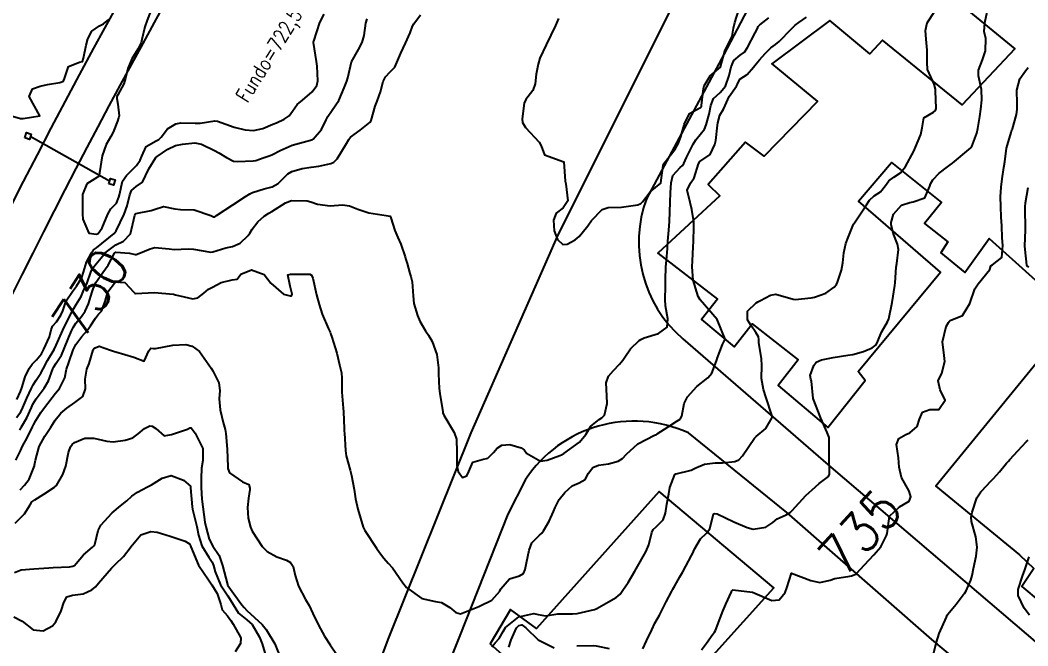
# Model space of a CAD drawing. Header units: metres. Extents: x 318500 to 325275, y 7408834 to 7428799.
# Drawn here: x 320253.2 to 320357, y 7414159.6 to 7414224 of the extents above; entities that cross this region are included whole.
import ezdxf
from ezdxf.enums import TextEntityAlignment as Align

# ---------------------------------------------------------------- set-up
doc = ezdxf.new("R2010")
doc.units = ezdxf.units.M
doc.header["$MEASUREMENT"] = 0
for name, color, linetype in [('Cotas', 45, 'Continuous'), ('Curvas de Nivel 1m', 11, 'Continuous'), ('Curvas de Nivel 5m', 15, 'Continuous'), ('Edificações', 30, 'Continuous'), ('Linha Férrea', 20, 'Continuous'), ('Pórticos', 45, 'Continuous'), ('TEXTO', 45, 'Continuous'), ('Vias Primárias', 230, 'Continuous')]:
    doc.layers.add(name, color=color, linetype=linetype)
doc.styles.add('ROMANS', font='romans', dxfattribs={"height": 0.2})
doc.styles.add('Style-STANDARD', font='STANDARD.shx')

msp = doc.modelspace()

# ---------------------------------------------------------------- linework, layer by layer
at = {"layer": 'Curvas de Nivel 1m', "flags": 128}
for points, elevation in [([(320301.82, 7414159.47), (320302.15, 7414159.88), (320302.57, 7414160.35), (320302.98, 7414161.06), (320303.23, 7414161.45), (320304.6, 7414162.55), (320306.12, 7414162.92), (320306.6, 7414162.81), (320307.34, 7414162.66), (320308.6, 7414162.87), (320310.13, 7414162.88), (320310.61, 7414162.91), (320312.39, 7414163.32), (320312.55, 7414163.38), (320312.61, 7414163.41), (320313.84, 7414164.09), (320314.63, 7414164.54), (320315.03, 7414164.9), (320315.31, 7414165.29), (320315.84, 7414166.09), (320316.53, 7414167.27), (320316.67, 7414167.51), (320317.67, 7414169.26), (320317.97, 7414169.98), (320318.29, 7414171.25), (320318.42, 7414171.55), (320318.73, 7414171.82), (320319.45, 7414172.53), (320319.71, 7414173.23), (320319.83, 7414174.16), (320320.04, 7414175.23), (320320.14, 7414175.87), (320320.65, 7414177.22), (320320.75, 7414177.27), (320320.8, 7414177.28), (320322.33, 7414177.67), (320322.81, 7414177.89), (320323.71, 7414178.28), (320324.82, 7414178.4), (320325.55, 7414178.42), (320326.82, 7414178.56), (320327.24, 7414178.72), (320327.62, 7414179.13), (320328.85, 7414180.94), (320329.03, 7414181.11), (320330.02, 7414181.94), (320330.67, 7414183.08), (320330.64, 7414183.33), (320330.05, 7414185.09), (320329.78, 7414185.96), (320329.57, 7414187.1), (320329.61, 7414188.44), (320329.57, 7414189.1), (320329.3, 7414190.79), (320329.29, 7414191.11), (320329.28, 7414191.39), (320329, 7414191.83), (320328.47, 7414192.58), (320328.15, 7414193.12), (320328.12, 7414194.02), (320329.04, 7414194.88), (320329.19, 7414194.96), (320329.46, 7414195.1), (320330.49, 7414195.65), (320331.05, 7414195.76), (320332.85, 7414195.25), (320333.04, 7414195.22), (320334.69, 7414195.39), (320335.05, 7414195.45), (320336.2, 7414195.86), (320337.06, 7414196.49), (320337.3, 7414196.77), (320337.42, 7414197), (320337.82, 7414198.25), (320337.97, 7414198.99), (320338.07, 7414200.03), (320338.26, 7414200.99), (320338.51, 7414201.61), (320339.06, 7414202.98), (320339.15, 7414203.11), (320340.4, 7414204.96), (320340.69, 7414205.44), (320341.18, 7414205.87), (320341.82, 7414206.31), (320342.35, 7414206.94), (320342.7, 7414207.44), (320343.21, 7414207.79), (320343.89, 7414208.25), (320344.39, 7414208.91), (320345.25, 7414210.49), (320345.43, 7414210.9), (320345.97, 7414212.19), (320346.12, 7414212.89), (320346.28, 7414213.9), (320347.3, 7414214.5), (320347.51, 7414214.67), (320347.56, 7414214.87), (320347.5, 7414216.7), (320347.49, 7414216.87), (320347.34, 7414217.36), (320346.67, 7414218.88), (320346.65, 7414219.6), (320346.62, 7414220.88), (320346.52, 7414222.01), (320346.48, 7414222.88), (320346.63, 7414223.67), (320347.44, 7414224.87)], 733), ([(320252.21, 7414214.14), (320253.28, 7414213.83), (320253.55, 7414213.84), (320255.28, 7414214.1), (320254.16, 7414216.11), (320254.52, 7414216.9), (320255.32, 7414217.18), (320256.07, 7414217.34), (320257.32, 7414217.54), (320257.7, 7414217.69), (320257.84, 7414218.06), (320258.22, 7414219.19), (320259.35, 7414219.65), (320259.68, 7414219.71), (320259.77, 7414220.04), (320260.03, 7414221.38), (320260.23, 7414222.03), (320260.61, 7414222.81), (320261.4, 7414223.39), (320261.84, 7414223.57), (320262.39, 7414224.01)], 728), ([(320252.81, 7414178.68), (320253.27, 7414179.66), (320253.5, 7414180.11), (320253.97, 7414180.97), (320254.52, 7414182.1), (320254.62, 7414182.33), (320254.86, 7414182.78), (320255.39, 7414183.58), (320255.74, 7414184.09), (320256.9, 7414185.58), (320257.3, 7414186.06), (320257.83, 7414187.15), (320258.03, 7414188.05), (320258.26, 7414188.73), (320258.72, 7414190.04), (320258.97, 7414190.59), (320259.6, 7414191.41), (320260.15, 7414192.03), (320260.5, 7414192.51), (320261, 7414193.28), (320261.33, 7414193.69), (320261.61, 7414194.01), (320262.01, 7414195.02), (320262.28, 7414196), (320263.05, 7414197.04), (320264.04, 7414196.97), (320264.95, 7414195.96), (320265.04, 7414195.87), (320265.17, 7414195.83), (320267.04, 7414195.94), (320269.04, 7414195.75), (320269.24, 7414195.71), (320271.03, 7414195.28), (320271.53, 7414195.38), (320272.16, 7414195.87), (320272.64, 7414196.27), (320273.05, 7414196.5), (320273.95, 7414196.96), (320275.06, 7414197.25), (320275.58, 7414197.3), (320275.97, 7414197.82), (320277.07, 7414198.28), (320278.37, 7414197.79), (320279.06, 7414196.88), (320280.35, 7414195.76), (320281.04, 7414195.59), (320281.2, 7414195.58), (320281.27, 7414195.75), (320281.05, 7414196.58), (320280.82, 7414197.75), (320281.07, 7414197.82), (320281.15, 7414197.82), (320283.07, 7414197.82), (320283.26, 7414197.72), (320283.38, 7414197.4), (320283.75, 7414195.71), (320284.03, 7414194.7), (320284.33, 7414193.71), (320285, 7414192.2), (320285.15, 7414191.86), (320285.21, 7414191.7), (320285.35, 7414191.33), (320285.84, 7414189.69), (320286.12, 7414188.5), (320286.33, 7414187.68), (320286.38, 7414187.13), (320286.38, 7414185.68), (320286.52, 7414184.04), (320286.55, 7414183.67), (320286.6, 7414181.93), (320286.61, 7414181.67), (320286.63, 7414181.45), (320286.73, 7414179.67), (320286.82, 7414179.13), (320287.23, 7414177.66), (320287.36, 7414177.09), (320287.64, 7414175.66), (320287.79, 7414174.69), (320288.02, 7414173.65), (320288.57, 7414171.8), (320288.62, 7414171.64), (320288.72, 7414171.46), (320289.95, 7414169.63), (320290.26, 7414169.19), (320290.68, 7414168.61), (320291.14, 7414168.08), (320291.58, 7414167.61), (320292.65, 7414166.07), (320293.04, 7414165.58), (320294.62, 7414164.46), (320296.01, 7414164.15), (320296.62, 7414164.05), (320297.48, 7414163.53), (320298.1, 7414163.01), (320298.6, 7414162.87), (320300.14, 7414163.49), (320300.46, 7414163.63), (320300.61, 7414163.68), (320301.81, 7414164.28), (320302.64, 7414165.22), (320302.71, 7414165.39), (320302.74, 7414165.46), (320303.62, 7414166.48), (320304.66, 7414166.79), (320305.07, 7414167.01), (320305.24, 7414167.42), (320305.37, 7414168.12), (320305.64, 7414169.42), (320305.93, 7414170.18), (320306.71, 7414170.96), (320306.95, 7414171.16), (320307.13, 7414171.4), (320307.73, 7414172.39), (320308.16, 7414173.39), (320308.32, 7414173.82), (320308.76, 7414174.63), (320309.33, 7414175.37), (320310.1, 7414176.04), (320310.79, 7414176.36), (320311.43, 7414176.7), (320311.77, 7414177.34), (320312.21, 7414177.93), (320312.81, 7414178.16), (320313.81, 7414178.32), (320314.82, 7414178.58), (320315.27, 7414178.84), (320315.68, 7414179.29), (320316.84, 7414180.37), (320318.57, 7414181.24), (320318.76, 7414181.33), (320318.85, 7414181.39), (320319.96, 7414182.13), (320320.87, 7414182.7), (320321.19, 7414182.9), (320321.36, 7414183.21), (320321.61, 7414184.5), (320321.95, 7414185.2), (320322.92, 7414186.28), (320324.06, 7414187.17), (320324.47, 7414187.63), (320324.96, 7414188.89), (320325.01, 7414189.11), (320325.02, 7414189.16), (320325.55, 7414190.58), (320325.83, 7414191.15), (320325.01, 7414193.16), (320323.25, 7414195.19), (320323.05, 7414195.53), (320322.54, 7414197.2), (320322.44, 7414198.56), (320322.48, 7414199.2), (320322.55, 7414200.64), (320322.57, 7414201.2), (320322.62, 7414202.68), (320322.6, 7414203.2), (320322.42, 7414204.46), (320322.24, 7414205.2), (320321.93, 7414206.47), (320322.27, 7414207.2), (320322.66, 7414207.74), (320323.1, 7414209.19), (320323.23, 7414209.43), (320324.28, 7414210.13), (320324.78, 7414211.17), (320324.86, 7414211.57), (320325.04, 7414213.17), (320325.07, 7414213.38), (320325.3, 7414214.19), (320325.68, 7414214.79), (320325.84, 7414215.16), (320326.26, 7414216.1), (320327, 7414217.15), (320327.11, 7414217.37), (320327.34, 7414217.88), (320328.1, 7414218.38), (320328.76, 7414219.12), (320329.03, 7414219.45), (320329.37, 7414219.86), (320329.97, 7414220.52), (320330.53, 7414221.1), (320331.02, 7414221.47), (320331.4, 7414221.76), (320332.68, 7414223.07), (320333.05, 7414223.44), (320333.42, 7414223.72), (320334.21, 7414224.26)], 732), ([(320252.89, 7414184.94), (320253.28, 7414185.74), (320253.41, 7414186.11), (320253.77, 7414187.25), (320254.17, 7414188.11), (320254.47, 7414188.57), (320254.94, 7414188.99), (320255.44, 7414189.61), (320255.7, 7414190.09), (320256.28, 7414191.39), (320256.45, 7414192.08), (320256.58, 7414192.48), (320256.99, 7414192.93), (320257.44, 7414193.62), (320257.63, 7414194.06), (320258, 7414195.08), (320258.62, 7414196.05), (320259.05, 7414196.59), (320259.6, 7414197.49), (320259.77, 7414198.03), (320260.07, 7414199.04), (320260.6, 7414200.02), (320260.81, 7414200.31), (320261.1, 7414200.54), (320262.91, 7414201.99), (320263.12, 7414202.27), (320263.95, 7414203.98), (320264.26, 7414204.86), (320264.53, 7414205.97), (320264.71, 7414206.43), (320265.18, 7414206.83), (320265.85, 7414207.29), (320266.16, 7414207.95), (320266.48, 7414208.67), (320267.22, 7414209.82), (320267.34, 7414209.94), (320268.46, 7414210.69), (320269.24, 7414211.05), (320269.95, 7414211.19), (320271.24, 7414211.33), (320271.92, 7414211.19), (320273.24, 7414210.55), (320273.7, 7414210.31), (320274.5, 7414209.84), (320275.22, 7414209.44), (320275.63, 7414209.42), (320277.23, 7414209.49), (320277.5, 7414209.52), (320278.28, 7414209.79), (320278.99, 7414210.03), (320279.23, 7414210.13), (320280.02, 7414210.55), (320281.24, 7414211.09), (320283.13, 7414211.6), (320283.25, 7414211.63), (320283.31, 7414211.66), (320283.4, 7414211.72), (320284.26, 7414212.72), (320284.77, 7414213.71), (320284.94, 7414214.05), (320285.29, 7414214.6), (320285.76, 7414215.24), (320286.05, 7414215.69), (320286.62, 7414216.98), (320286.89, 7414217.68), (320286.99, 7414218.02), (320287.36, 7414219.67), (320288.09, 7414220.95), (320288.46, 7414221.66), (320288.68, 7414222.37), (320288.83, 7414223.66), (320288.97, 7414224.1)], 729), ([(320253.17, 7414181.79), (320253.38, 7414182.11), (320253.93, 7414183.04), (320254.41, 7414184.1), (320254.55, 7414184.43), (320254.89, 7414185), (320255.72, 7414186.09), (320256.16, 7414186.83), (320256.6, 7414188.07), (320256.7, 7414188.3), (320256.94, 7414188.65), (320257.51, 7414189.5), (320257.76, 7414190.06), (320258.25, 7414191.33), (320258.56, 7414192.05), (320258.7, 7414192.33), (320258.99, 7414192.77), (320259.57, 7414193.47), (320259.94, 7414194.03), (320260.28, 7414194.77), (320260.66, 7414196.02), (320260.76, 7414196.31), (320261.05, 7414196.97), (320261.76, 7414198.01), (320262.32, 7414198.76), (320262.95, 7414199.99), (320263.09, 7414200.09), (320264.5, 7414199.97), (320265.09, 7414199.85), (320265.19, 7414199.86), (320265.47, 7414199.96), (320266.62, 7414200.42), (320267.1, 7414200.58), (320268.59, 7414200.42), (320269.1, 7414200.37), (320270.54, 7414200.44), (320271.1, 7414200.4), (320272.87, 7414200.09), (320273.09, 7414200.11), (320274.42, 7414200.52), (320275.1, 7414200.67), (320275.91, 7414201.02), (320276.72, 7414201.81), (320276.88, 7414202.04), (320277.13, 7414202.45), (320277.72, 7414203.22), (320278.36, 7414203.79), (320278.85, 7414204.09), (320279.15, 7414204.27), (320280.57, 7414205.17), (320281.17, 7414205.4), (320282.8, 7414205.36), (320283.17, 7414205.27), (320283.85, 7414205.02), (320285.16, 7414204.84), (320286.42, 7414204.94), (320287.16, 7414204.84), (320288, 7414204.5), (320289.15, 7414204.14), (320290.93, 7414203.85), (320291.15, 7414203.84), (320291.33, 7414203.8), (320291.41, 7414203.62), (320291.84, 7414202.31), (320292.14, 7414201.6), (320292.43, 7414200.92), (320292.89, 7414199.59), (320292.94, 7414199.44), (320293.08, 7414198.91), (320293.37, 7414197.89), (320293.47, 7414197.58), (320293.61, 7414197.04), (320293.7, 7414195.58), (320293.78, 7414194.82), (320294.15, 7414193.57), (320294.41, 7414192.97), (320294.99, 7414192), (320295.29, 7414191.56), (320295.66, 7414190.88), (320296.14, 7414189.55), (320296.31, 7414188.18), (320296.31, 7414187.55), (320296.39, 7414186.07), (320296.46, 7414185.54), (320296.75, 7414183.67), (320296.78, 7414183.54), (320296.88, 7414183.3), (320297.92, 7414181.52), (320298.16, 7414180.83), (320298.22, 7414179.52), (320298.21, 7414178.12), (320298.34, 7414177.52), (320298.79, 7414176.89), (320299.24, 7414177.06), (320299.43, 7414177.5), (320299.84, 7414178.47), (320300.82, 7414178.76), (320301.4, 7414178.89), (320302, 7414179.47), (320302.37, 7414179.93), (320302.84, 7414180.21), (320303.67, 7414180.28), (320304.84, 7414179.96), (320305.14, 7414179.73), (320305.38, 7414179.42), (320306.82, 7414178.57), (320307.52, 7414178.69), (320308.83, 7414179.17), (320308.97, 7414179.24), (320309.21, 7414179.37), (320310.84, 7414180.54), (320311.48, 7414181.34), (320312, 7414182.19), (320312.87, 7414182.87), (320313.15, 7414183.04), (320313.41, 7414183.31), (320313.68, 7414184.53), (320313.64, 7414185.31), (320313.6, 7414186.63), (320313.83, 7414187.31), (320314.33, 7414187.91), (320314.95, 7414188.55), (320315.29, 7414188.96), (320315.51, 7414189.29), (320316.1, 7414190.15), (320316.99, 7414190.98), (320317.15, 7414191.1), (320317.5, 7414191.26), (320318.99, 7414191.72), (320319.86, 7414192.38), (320319.93, 7414193.23), (320319.68, 7414194.58), (320319.67, 7414195.23), (320319.71, 7414196.58), (320319.68, 7414197.23), (320319.73, 7414198.58), (320319.8, 7414199.23), (320319.89, 7414200.45), (320319.94, 7414201.23), (320320.02, 7414202.34), (320320.09, 7414203.23), (320320.15, 7414204.24), (320320.19, 7414205.23), (320320.22, 7414206.19), (320320.27, 7414207.23), (320320.46, 7414207.98), (320321.22, 7414208.81), (320321.45, 7414209), (320321.57, 7414209.21), (320321.86, 7414209.84), (320322.55, 7414211.2), (320322.8, 7414211.66), (320323.26, 7414212.19), (320323.72, 7414212.74), (320323.88, 7414213.18), (320324.2, 7414214.28), (320324.37, 7414215.18), (320324.62, 7414215.88), (320325.32, 7414216.51), (320325.87, 7414217.16), (320326.25, 7414218.25), (320326.46, 7414219.15), (320326.73, 7414219.79), (320327.38, 7414220.36), (320327.83, 7414220.68), (320328.13, 7414221.13), (320328.93, 7414222.64), (320329.15, 7414223.11), (320329.23, 7414223.29), (320329.42, 7414223.46), (320330.33, 7414224.2)], 731), ([(320266.64, 7414224.73), (320266.32, 7414223.95), (320266.09, 7414223.26), (320265.79, 7414221.96), (320265.72, 7414221.61), (320265.37, 7414220.97), (320264.73, 7414219.97), (320264.32, 7414219), (320264.09, 7414217.98), (320263.91, 7414217.39), (320263.3, 7414216.28), (320263.19, 7414216.1), (320263.19, 7414215.99), (320263.21, 7414215.9), (320263.29, 7414215.31), (320263.43, 7414214.13), (320263.39, 7414213.99), (320263.36, 7414213.91), (320263.27, 7414213.55), (320262.83, 7414212.42), (320262.59, 7414212), (320262.09, 7414211.15), (320261.7, 7414210.01), (320261.43, 7414208.24), (320261.38, 7414208.02), (320261.33, 7414207.88), (320261.2, 7414207.8), (320260.1, 7414207.11), (320259.68, 7414206.03), (320259.65, 7414205.55), (320259.66, 7414204.03), (320259.7, 7414203.47), (320260.32, 7414202.03), (320261.12, 7414201.94), (320261.28, 7414202.02), (320261.7, 7414202.59), (320262.28, 7414204), (320262.59, 7414204.56), (320263.16, 7414205.12), (320263.41, 7414205.74), (320263.46, 7414205.99), (320263.79, 7414207.39), (320264.18, 7414207.98), (320265.21, 7414209.01), (320265.61, 7414209.56), (320265.76, 7414209.95), (320266.22, 7414210.96), (320267.24, 7414211.54), (320267.51, 7414211.67), (320267.78, 7414211.93), (320268.42, 7414212.76), (320269.27, 7414213.28), (320269.79, 7414213.38), (320271.27, 7414213.36), (320271.78, 7414213.37), (320273.28, 7414213.6), (320273.56, 7414213.57), (320275.27, 7414212.94), (320276.42, 7414212.66), (320277.26, 7414212.59), (320278.25, 7414212.81), (320279.27, 7414213.25), (320279.64, 7414213.41), (320280.43, 7414213.76), (320280.93, 7414214.11), (320281.29, 7414214.6), (320281.78, 7414215.27), (320282.31, 7414215.73), (320283.32, 7414216.58), (320283.79, 7414217.25), (320283.91, 7414217.71), (320283.83, 7414219.24), (320283.77, 7414219.72), (320283.45, 7414221.66), (320283.45, 7414221.72), (320283.47, 7414221.8), (320284.09, 7414223.72), (320284.55, 7414224.59)], 728), ([(320317.37, 7414159.26), (320317.74, 7414160.09), (320318.27, 7414161.24), (320318.6, 7414161.9), (320319.09, 7414162.75), (320319.32, 7414163.23), (320319.76, 7414164.09), (320320.35, 7414165.22), (320320.45, 7414165.41), (320320.65, 7414165.76), (320321.18, 7414166.69), (320321.47, 7414167.21), (320322.37, 7414168.88), (320322.54, 7414169.19), (320322.59, 7414169.3), (320322.7, 7414169.59), (320323.3, 7414170.59), (320323.93, 7414171.17), (320324.27, 7414171.62), (320324.64, 7414173.16), (320324.75, 7414173.2), (320325.02, 7414173.16), (320326.74, 7414172.34), (320328.1, 7414171.75), (320328.73, 7414171.6), (320330.04, 7414171.78), (320330.74, 7414172.28), (320331.19, 7414172.63), (320332.13, 7414173.07), (320332.52, 7414173.29), (320332.75, 7414173.51), (320334.16, 7414175.04), (320334.47, 7414175.34), (320334.78, 7414175.64), (320335.52, 7414176.29), (320336.49, 7414177), (320336.58, 7414177.23), (320336.55, 7414179), (320336.56, 7414180.71), (320336.53, 7414181), (320336.33, 7414181.54), (320335.68, 7414183.02), (320334.91, 7414185.03), (320334.72, 7414186.82), (320334.66, 7414187.03), (320334.58, 7414187.39), (320334.95, 7414188.44), (320335.2, 7414188.78), (320335.76, 7414189.02), (320336.77, 7414189.2), (320336.96, 7414189.23), (320338.48, 7414189.47), (320338.97, 7414189.56), (320340.08, 7414189.85), (320340.98, 7414190.25), (320341.37, 7414190.55), (320341.56, 7414190.94), (320341.93, 7414191.87), (320342.56, 7414192.93), (320342.7, 7414193.24), (320343.04, 7414194.92), (320343.32, 7414196.67), (320343.34, 7414196.92), (320343.46, 7414198.54), (320343.5, 7414198.92), (320343.68, 7414200.36), (320343.59, 7414200.92), (320343.14, 7414202.03), (320342.93, 7414202.93), (320342.94, 7414203.14), (320343.16, 7414204), (320344, 7414204.92), (320344.86, 7414205.21), (320345.18, 7414205.27), (320346.4, 7414205.67), (320346.91, 7414206.87), (320346.98, 7414207.1), (320347.21, 7414207.53), (320347.86, 7414208.23), (320348.74, 7414208.85), (320349.02, 7414209.06), (320349.23, 7414209.23), (320351.13, 7414210.82), (320351.19, 7414210.88), (320351.25, 7414210.97), (320351.75, 7414212.34), (320351.85, 7414212.81), (320352.05, 7414214.06), (320352.17, 7414214.81), (320352.26, 7414215.75), (320352.23, 7414216.81), (320351.93, 7414218.24), (320351.92, 7414218.81), (320352.32, 7414219.87), (320352.63, 7414220.8), (320352.68, 7414222.07), (320352.49, 7414222.8), (320352.56, 7414223.67), (320352.81, 7414224.8)], 734), ([(320357.09, 7414198.54), (320356.96, 7414198.61), (320356.9, 7414198.74), (320356.73, 7414200.36), (320356.7, 7414200.75), (320356.76, 7414202.36), (320356.76, 7414202.75), (320356.72, 7414204.3), (320356.72, 7414204.75), (320356.77, 7414205.15), (320357.04, 7414206.74)], 736), ([(320253.24, 7414175.64), (320253.69, 7414176.11), (320254.16, 7414176.73), (320254.71, 7414178.1), (320254.73, 7414178.17), (320254.81, 7414178.69), (320255.2, 7414180.09), (320255.78, 7414181.14), (320256.42, 7414182.08), (320256.59, 7414182.34), (320256.86, 7414182.81), (320257.42, 7414183.52), (320258.05, 7414184.05), (320258.89, 7414184.6), (320259.69, 7414185.24), (320259.97, 7414186.03), (320259.94, 7414187.01), (320260.11, 7414188.03), (320260.35, 7414188.62), (320260.78, 7414190.02), (320260.84, 7414190.14), (320260.96, 7414190.25), (320261.38, 7414190.43), (320262.56, 7414190), (320262.96, 7414189.86), (320263.11, 7414189.83), (320264.95, 7414189.27), (320266.02, 7414188.88), (320266.5, 7414189.94), (320266.69, 7414190.22), (320266.96, 7414190.17), (320267.18, 7414190.16), (320268.97, 7414190.51), (320270.29, 7414190.57), (320270.97, 7414190.42), (320271.7, 7414189.87), (320272.93, 7414188.15), (320273.1, 7414187.86), (320273.7, 7414186.63), (320273.81, 7414185.85), (320273.74, 7414185.01), (320273.84, 7414183.85), (320274.14, 7414182.56), (320274.34, 7414181.84), (320274.42, 7414181.41), (320274.56, 7414179.83), (320274.62, 7414178.01), (320274.64, 7414177.83), (320274.79, 7414177.38), (320276.15, 7414176.44), (320276.78, 7414176.18), (320276.91, 7414175.8), (320276.91, 7414175.65), (320276.76, 7414174.79), (320276.65, 7414173.8), (320276.73, 7414172.73), (320276.96, 7414171.8), (320277.13, 7414171.38), (320278.15, 7414169.79), (320278.69, 7414169.29), (320279.66, 7414168.75), (320280.68, 7414168.41), (320281.09, 7414168.16), (320281.34, 7414167.74), (320281.57, 7414166.82), (320281.89, 7414165.73), (320282.62, 7414164.36), (320283, 7414163.72), (320283.39, 7414162.92), (320283.96, 7414161.71), (320284.57, 7414160.58), (320285.15, 7414159.69), (320286.53, 7414157.67)], 733), ([(320252.72, 7414172.19), (320253.68, 7414173.16), (320254.27, 7414174.1), (320254.46, 7414174.39), (320254.75, 7414174.61), (320255.68, 7414175.17), (320256.77, 7414175.92), (320256.86, 7414175.97), (320256.99, 7414176.07), (320257.64, 7414177.21), (320257.96, 7414178.05), (320258.24, 7414179.47), (320258.42, 7414180.05), (320258.59, 7414180.28), (320258.83, 7414180.5), (320259.91, 7414180.95), (320260.83, 7414180.95), (320262.18, 7414180.64), (320262.83, 7414180.57), (320264.05, 7414180.75), (320264.84, 7414180.99), (320265.41, 7414181.38), (320266.05, 7414181.95), (320266.59, 7414182.2), (320266.85, 7414182.19), (320267.2, 7414181.93), (320268.09, 7414181.17), (320268.84, 7414181.32), (320270.46, 7414181.89), (320270.73, 7414182), (320270.85, 7414182.01), (320270.96, 7414181.88), (320271.27, 7414181.46), (320272.07, 7414179.87), (320272.04, 7414178.64), (320271.93, 7414177.87), (320271.87, 7414176.78), (320271.89, 7414175.87), (320271.96, 7414174.66), (320272.04, 7414173.87), (320272.27, 7414172.32), (320272.37, 7414171.86), (320272.7, 7414170.56), (320273.08, 7414169.85), (320273.73, 7414168.89), (320274.08, 7414167.84), (320274.58, 7414165.89), (320274.61, 7414165.83), (320274.64, 7414165.78), (320276.08, 7414163.81), (320276.31, 7414163.51), (320276.6, 7414163.23), (320278.16, 7414161.78), (320278.58, 7414161.27), (320279.48, 7414159.77), (320280.11, 7414158.18)], 734), ([(320347.32, 7414158.86), (320347.56, 7414159.87), (320347.88, 7414160.85), (320348.61, 7414162.53), (320348.71, 7414162.74), (320348.77, 7414162.84), (320349.61, 7414163.85), (320350.36, 7414164.82), (320350.48, 7414164.98), (320350.65, 7414165.25), (320351.14, 7414166.34), (320351.26, 7414166.81), (320351.41, 7414167.55), (320351.69, 7414168.81), (320351.77, 7414169.74), (320351.64, 7414170.81), (320351.2, 7414172.36), (320351.16, 7414172.81), (320351.27, 7414173.33), (320351.76, 7414174.81), (320352.17, 7414175.41), (320352.79, 7414176.06), (320353.14, 7414176.44), (320353.45, 7414176.78), (320354.09, 7414177.49), (320354.82, 7414178.36), (320355.01, 7414178.58), (320355.16, 7414178.76), (320355.96, 7414179.63), (320356.85, 7414180.6), (320357.04, 7414180.74)], 736), ([(320252.59, 7414162.55), (320253.45, 7414162.11), (320254.57, 7414161.23), (320255.61, 7414161.12), (320256.58, 7414161.65), (320256.92, 7414162.06), (320257.47, 7414163.18), (320257.75, 7414164.05), (320258.05, 7414164.62), (320258.62, 7414164.8), (320259.72, 7414164.93), (320260.63, 7414165.35), (320261.01, 7414165.64), (320261.33, 7414166.01), (320262.66, 7414167.58), (320263.08, 7414167.98), (320263.87, 7414168.77), (320264.69, 7414169.8), (320264.76, 7414169.89), (320264.8, 7414169.96), (320265.67, 7414170.99), (320266.71, 7414171.36), (320267.35, 7414171.29), (320268.7, 7414170.87), (320270.23, 7414170.36), (320270.69, 7414170.08), (320270.78, 7414169.88), (320270.82, 7414169.75), (320271.62, 7414167.87), (320272.65, 7414166.36), (320272.97, 7414165.85), (320273.52, 7414164.96), (320273.92, 7414163.84), (320274.05, 7414163.29), (320274.6, 7414162.66), (320274.95, 7414162.18), (320275.19, 7414161.82), (320275.97, 7414160.41), (320275.95, 7414159.81), (320275.4, 7414158.96)], 736), ([(320357.16, 7414162.73), (320356.62, 7414163.47), (320356.01, 7414164.75), (320356.02, 7414165.37), (320356.45, 7414166.74), (320356.68, 7414167.4), (320357.13, 7414168.73)], 737), ([(320303.55, 7414159.45), (320303.8, 7414160.21), (320304.35, 7414161.43), (320304.59, 7414161.68), (320304.89, 7414161.73), (320305.32, 7414161.42), (320306.57, 7414160.2), (320308.22, 7414159.38)], 734), ([(320310.56, 7414159.58), (320312.27, 7414159.62), (320312.56, 7414159.59), (320313.91, 7414159.31)], 734)]:
    msp.add_lwpolyline(points, dxfattribs=dict(at, elevation=elevation))
at = {"layer": 'Curvas de Nivel 5m', "flags": 128}
for points, elevation in [([(320308.67, 7414224.14), (320308.37, 7414223.4), (320307.39, 7414221.41), (320306.75, 7414220.03), (320306.58, 7414219.42), (320306.37, 7414218.39), (320306.27, 7414217.42), (320306.03, 7414216.72), (320305.31, 7414215.79), (320305.14, 7414215.43), (320304.92, 7414213.8), (320304.98, 7414213.43), (320305.27, 7414212.92), (320306.67, 7414211.41), (320306.88, 7414211.04), (320307.24, 7414210.1), (320309.23, 7414209.38), (320309.38, 7414207.38), (320309.44, 7414207.13), (320309.64, 7414205.37), (320309.16, 7414204.66), (320308.43, 7414204.11), (320308.17, 7414203.39), (320308.23, 7414202.29), (320308.58, 7414201.39), (320309.11, 7414200.88), (320309.58, 7414200.91), (320310.39, 7414201.36), (320310.79, 7414201.69), (320311.13, 7414202.08), (320311.68, 7414202.8), (320312.09, 7414203.34), (320313.16, 7414204.46), (320313.79, 7414204.69), (320315.16, 7414204.71), (320316.86, 7414204.97), (320317.17, 7414205.09), (320317.31, 7414205.27), (320318.13, 7414206.31), (320319.2, 7414207.18), (320319.21, 7414207.23), (320319.46, 7414209.02), (320319.55, 7414209.25), (320320.7, 7414210.69), (320321, 7414211.22), (320321.07, 7414211.41), (320321.26, 7414211.94), (320321.54, 7414212.95), (320321.61, 7414213.22), (320322.16, 7414214.34), (320323.31, 7414214.97), (320323.4, 7414215.1), (320323.41, 7414215.19), (320323.6, 7414216.91), (320323.68, 7414217.19), (320324.29, 7414218.24), (320325.36, 7414219.13), (320325.37, 7414219.16), (320325.79, 7414220.76), (320325.97, 7414221.16), (320326.55, 7414222.3), (320326.71, 7414223.15), (320326.84, 7414223.73), (320327.29, 7414225.14)], 730), ([(320252.86, 7414183.09), (320253.32, 7414183.67), (320253.53, 7414184.11), (320253.93, 7414185.07), (320254.41, 7414186.1), (320254.57, 7414186.43), (320254.91, 7414186.93), (320255.39, 7414187.63), (320255.62, 7414188.09), (320256.07, 7414188.95), (320256.74, 7414190.07), (320256.96, 7414190.52), (320257.64, 7414192.06), (320258.08, 7414192.97), (320258.63, 7414194.05), (320258.76, 7414194.3), (320259.02, 7414194.71), (320259.52, 7414195.54), (320259.75, 7414196.03), (320260.16, 7414196.92), (320260.54, 7414198.03), (320260.68, 7414198.41), (320261.07, 7414198.9), (320261.6, 7414199.49), (320262.01, 7414200.01), (320263.1, 7414200.85), (320263.87, 7414201.21), (320264.61, 7414201.97), (320265.07, 7414203.9), (320265.09, 7414203.96), (320265.11, 7414203.99), (320265.14, 7414204.06), (320266.72, 7414204.37), (320267.15, 7414204.52), (320268.02, 7414204.8), (320269.16, 7414204.54), (320269.74, 7414204.49), (320271.16, 7414204.45), (320272.88, 7414203.86), (320273.15, 7414203.73), (320273.28, 7414203.73), (320273.47, 7414203.86), (320275.16, 7414204.96), (320276.45, 7414205.81), (320276.9, 7414206.08), (320277.18, 7414206.22), (320278.36, 7414206.61), (320279.19, 7414206.82), (320279.81, 7414207.15), (320280.43, 7414207.76), (320280.81, 7414208.15), (320281.21, 7414208.39), (320282.27, 7414208.68), (320283.22, 7414208.83), (320284, 7414208.93), (320285.22, 7414209.2), (320285.56, 7414209.36), (320285.87, 7414209.69), (320286.84, 7414211.27), (320287.08, 7414211.67), (320287.15, 7414211.78), (320287.25, 7414211.91), (320288.27, 7414212.65), (320289.28, 7414213.46), (320289.36, 7414213.55), (320289.4, 7414213.64), (320289.81, 7414215.12), (320290.02, 7414215.63), (320290.36, 7414216.59), (320290.62, 7414217.63), (320290.85, 7414218.11), (320291.35, 7414218.64), (320291.84, 7414219.12), (320292.03, 7414219.61), (320292.43, 7414220.55), (320292.94, 7414221.6), (320293.4, 7414222.67), (320293.66, 7414223.33), (320293.79, 7414223.59), (320294.48, 7414224.52)], 730), ([(320323.39, 7414159.18), (320323.9, 7414159.84), (320324.58, 7414160.78), (320324.74, 7414161), (320324.83, 7414161.16), (320325.33, 7414162.42), (320325.61, 7414163.15), (320325.91, 7414163.86), (320326.5, 7414165.14), (320326.54, 7414165.24), (320326.64, 7414165.34), (320328.64, 7414165.11), (320330.63, 7414164.24), (320331.39, 7414164.31), (320332.01, 7414165.07), (320332.18, 7414165.53), (320332.67, 7414167.06), (320334.66, 7414166.31), (320335.57, 7414166.1), (320336.66, 7414166.34), (320337.14, 7414166.51), (320338.67, 7414166.76), (320338.85, 7414166.79), (320339.29, 7414166.97), (320340.68, 7414168.44), (320341.13, 7414168.94), (320341.85, 7414169.78), (320342.46, 7414170.92), (320342.51, 7414171.14), (320342.75, 7414172.92), (320343.8, 7414173.87), (320344.77, 7414174.46), (320344.95, 7414174.9), (320344.78, 7414175.48), (320343.98, 7414176.91), (320343.76, 7414177.97), (320343.68, 7414178.91), (320343.48, 7414180.28), (320343.71, 7414180.91), (320344.45, 7414181.31), (320344.86, 7414181.51), (320345.6, 7414182.16), (320345.83, 7414182.89), (320346.14, 7414183.63), (320346.9, 7414183.88), (320347.85, 7414183.9), (320348.48, 7414184.85), (320347.98, 7414185.91), (320347.78, 7414186.86), (320348.15, 7414187.64), (320348.44, 7414188.85), (320348.37, 7414189.44), (320348.22, 7414190.85), (320348.59, 7414192.43), (320348.85, 7414192.84), (320348.91, 7414192.94), (320349.01, 7414193.04), (320350.29, 7414193.56), (320351.04, 7414194.82), (320351.56, 7414196.31), (320351.9, 7414196.81), (320353.09, 7414198.31), (320353.19, 7414198.69), (320353.38, 7414198.79), (320354.33, 7414199.55), (320354.43, 7414200.78), (320354.36, 7414201.55), (320354.32, 7414202.78), (320354.27, 7414203.67), (320354.21, 7414204.78), (320354.2, 7414205.77), (320354.25, 7414206.78), (320354.36, 7414207.63), (320354.53, 7414208.78), (320354.62, 7414209.39), (320354.82, 7414210.77), (320354.9, 7414211.13), (320355.27, 7414212.39), (320355.37, 7414212.67), (320355.41, 7414212.77), (320355.82, 7414214.25), (320355.9, 7414214.76), (320355.92, 7414215.37), (320355.87, 7414216.76), (320356.19, 7414217.91), (320356.76, 7414218.75), (320357.03, 7414219.08)], 735), ([(320252.65, 7414167.14), (320253.36, 7414167.41), (320254.65, 7414167.5), (320256.19, 7414167.61), (320256.66, 7414167.64), (320258.33, 7414167.72), (320258.66, 7414167.76), (320258.84, 7414167.86), (320259.01, 7414168.04), (320259.76, 7414168.95), (320260.69, 7414169.74), (320260.84, 7414169.87), (320260.93, 7414170.02), (320261.29, 7414171.43), (320261.56, 7414172.01), (320262.73, 7414173.27), (320263.59, 7414173.98), (320264.22, 7414174.5), (320264.76, 7414174.99), (320265.32, 7414175.4), (320266.36, 7414175.94), (320266.64, 7414176.07), (320266.77, 7414176.14), (320267.88, 7414176.83), (320268.79, 7414177.11), (320270.06, 7414176.61), (320270.77, 7414176.01), (320270.8, 7414175.88), (320270.8, 7414175.85), (320270.95, 7414173.88), (320270.99, 7414173.63), (320271.43, 7414171.87), (320271.62, 7414170.95), (320271.95, 7414169.87), (320272.68, 7414168.69), (320273.02, 7414168.2), (320273.15, 7414167.85), (320273.32, 7414167.19), (320273.88, 7414165.84), (320274.62, 7414164.71), (320275.17, 7414163.82), (320275.72, 7414162.93), (320276.59, 7414162.27), (320277.13, 7414161.79), (320277.9, 7414160.46), (320278.16, 7414159.78), (320278.54, 7414158.5)], 735)]:
    msp.add_lwpolyline(points, dxfattribs=dict(at, elevation=elevation))
at = {"layer": 'Edificações'}
for points in [[(320349.79, 7414225.82), (320355.68, 7414221), (320350.24, 7414215.25), (320342.05, 7414221.89), (320340.72, 7414220.5), (320336.6, 7414223.92), (320330.65, 7414219.46), (320335.36, 7414215.58), (320329.85, 7414209.98), (320327.92, 7414211.42), (320324.1, 7414207.06), (320325.29, 7414205.87), (320318.89, 7414199.97), (320325.05, 7414195.25), (320323.41, 7414193.17), (320326.78, 7414190.34), (320328.61, 7414192.72), (320333.37, 7414189.01), (320331.3, 7414186.36), (320336.4, 7414182.05), (320340.24, 7414186.87), (320339.54, 7414187.82), (320348.01, 7414198.02), (320339.55, 7414205.35), (320342.95, 7414209.3), (320348.11, 7414205.2), (320346.35, 7414203.05), (320348.76, 7414201.15), (320348.06, 7414200), (320350.51, 7414198), (320353.01, 7414201.5), (320361.89, 7414193.54), (320347.53, 7414176), (320356.15, 7414168.93), (320357.61, 7414167.54), (320356.4, 7414165.69), (320362.03, 7414160.95)], [(320315.84, 7414148.9), (320330.86, 7414165.53), (320330.86, 7414165.53), (320319.03, 7414175.46), (320306.41, 7414161.37), (320303.73, 7414163.31), (320301.65, 7414159.78), (320306.79, 7414155.23)]]:
    msp.add_lwpolyline(points, dxfattribs=at)
at = {"layer": 'Linha Férrea'}
for points in [[(320243.12, 7412578.11, -0.022066), (320218.66, 7412665.02, -0.057292), (320208.42, 7412757.77, -0.015116), (320209.15, 7412809.73), (320213, 7412898.46), (320217.75, 7413022.22), (320218.87, 7413065.55, 0.002845), (320222.47, 7413170.4), (320223.92, 7413209.93, 0.002082), (320224.71, 7413276.66, 0.003632), (320228.06, 7413358.95, 0.007114), (320228.46, 7413437.22, 0.052007), (320207.39, 7413601.5), (320189.58, 7413674.05, -0.009688), (320173.97, 7413744.6, -0.038503), (320163.91, 7413836.79, -0.068065), (320181.51, 7414006.6, -0.018281), (320204.23, 7414088.37, -0.009006), (320223.39, 7414139.11, -0.076005), (320320.44, 7414312, -0.027328)], [(320242.6, 7412592.99, -0.039479), (320216.6, 7412699.69, -0.043029), (320212.66, 7412775.31, -0.005074), (320213.55, 7412813.87), (320216.91, 7412896.87), (320221.07, 7413002.37), (320228.42, 7413254.26, -0.010419), (320230.39, 7413317.78, 0.015269), (320232.71, 7413433.25, 0.053346), (320210.95, 7413604.02, -0.008287), (320181.84, 7413725.17, -0.048428), (320167.71, 7413850.7, -0.046719), (320177.5, 7413966.93, -0.025435), (320202.24, 7414068.04, -0.032111), (320214.5, 7414104.86, -0.012996), (320241.05, 7414171.32, -0.059467), (320320.45, 7414305.19)]]:
    msp.add_lwpolyline(points, format="xyb", dxfattribs=at)
at = {"layer": 'Pórticos'}
for points in [[(320253.72, 7414211.84), (320253.9, 7414212.39), (320254.37, 7414212.24), (320254.2, 7414211.69)], [(320262.37, 7414207.12), (320262.55, 7414207.67), (320263.02, 7414207.52), (320262.85, 7414206.97)]]:
    msp.add_lwpolyline(points, close=True, dxfattribs=at)
msp.add_lwpolyline([(320262.46, 7414207.4), (320254.29, 7414211.97)], dxfattribs=at)
at = {"layer": 'Vias Primárias'}
for points in [[(320459.49, 7414148.46), (320434.65, 7414169.47), (320409.63, 7414191.22), (320391.41, 7414206.9), (320366.81, 7414227.88), (320348.43, 7414242.47, 0.394932), (320336.8, 7414241.53), (320325.69, 7414220.42), (320317.76, 7414205.64, 0.313448), (320321.47, 7414191.18), (320336.97, 7414177.76), (320360.56, 7414157.62), (320380.12, 7414140.85), (320398.91, 7414124.92), (320412.05, 7414113.31), (320422.74, 7414104.25), (320430.82, 7414098.37)], [(320427.88, 7414091.76), (320418.1, 7414099.54), (320404.04, 7414111.59), (320387.69, 7414125.65), (320373.66, 7414137.84), (320362.82, 7414147.06), (320347.1, 7414160.24), (320332.17, 7414173.31), (320322.05, 7414181.48, 0.369586), (320305.27, 7414176.68), (320303.47, 7414173.14), (320298.51, 7414160.64), (320294.12, 7414149.7, 0.297606), (320296.95, 7414135.44), (320300.52, 7414132.41), (320313.13, 7414121.54), (320321.85, 7414114.37), (320330.72, 7414106.69), (320341.31, 7414097.68), (320350.53, 7414089.82), (320358, 7414083.34), (320366.87, 7414075.82)]]:
    msp.add_lwpolyline(points, format="xyb", dxfattribs=at)
msp.add_lwpolyline([(320326.23, 7414237.12), (320317.7, 7414220), (320308.64, 7414201.95), (320299.64, 7414181.49), (320291.11, 7414160.22), (320283.95, 7414141.06), (320279.52, 7414126.94), (320276.93, 7414118.54), (320270.18, 7414095.17), (320265.13, 7414075.94), (320260.02, 7414058.01), (320253.95, 7414035.3), (320249.04, 7414017.24), (320244.25, 7414000.05)], dxfattribs=at)

# ---------------------------------------------------------------- texts
at = {"layer": 'Cotas', "style": 'Style-STANDARD'}
for s, rotation, p in [('730', 57.3102, (320260.51, 7414195.89, 730)), ('735', 47.8478, (320339.72, 7414171.27, 735))]:
    msp.add_text(s, height=4, rotation=rotation, dxfattribs=at).set_placement(p, align=Align.MIDDLE_CENTER)
at = {"layer": 'TEXTO', "style": 'ROMANS', "width": 0.8}
msp.add_text('Fundo=722,533 (SEÇÃO MONTANTE)', height=1.5, rotation=58.0625, dxfattribs=at).set_placement((320276.65, 7414215.38))

doc.saveas('drawing.dxf')
